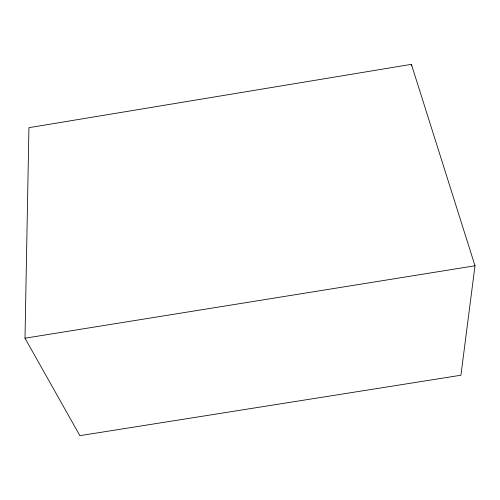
<?xml version="1.0" encoding="UTF-8"?>
<svg xmlns="http://www.w3.org/2000/svg" width="500" height="500" viewBox="0 0 500 500"><rect width="100%" height="100%" fill="white"/><g stroke="black" fill="none" stroke-linecap="round" stroke-linejoin="round"><path stroke-width="0.75" d="M25 338.2L28.925 127.688L411.4 64.344L475 265.781L460.931 375.238L79.887 435.656L25 338.2L475 265.781M411.35 65.9L411.4 64.344"/></g></svg>
